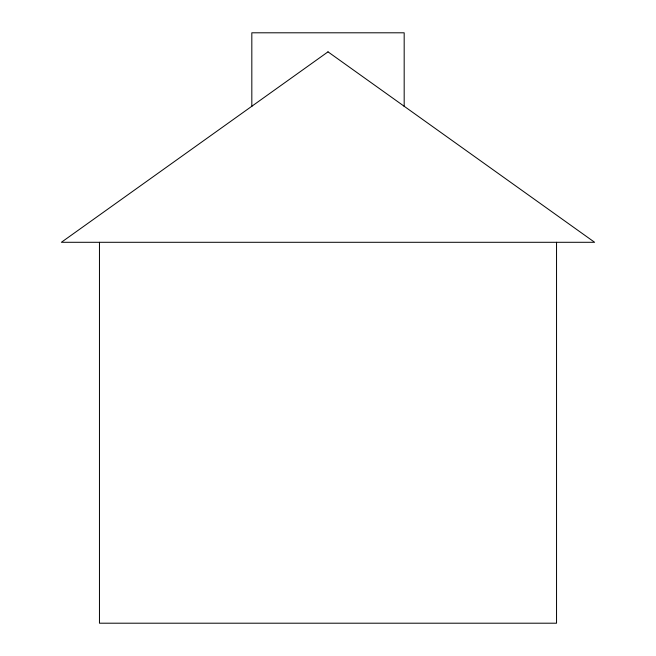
<?xml version="1.0" encoding="UTF-8"?>
<svg xmlns="http://www.w3.org/2000/svg" width="656" height="656" viewBox="0 0 656 656"><rect width="100%" height="100%" fill="white"/><g stroke="black" fill="none" stroke-linecap="round" stroke-linejoin="round"><path stroke-width="0.98" d="M556.542 242.294L556.542 623.2L99.458 623.2L99.458 242.294M404.178 106.526L404.178 32.8L251.822 32.8L251.822 106.526M328 51.849L61.369 242.294L594.631 242.294L328 51.849"/></g></svg>
